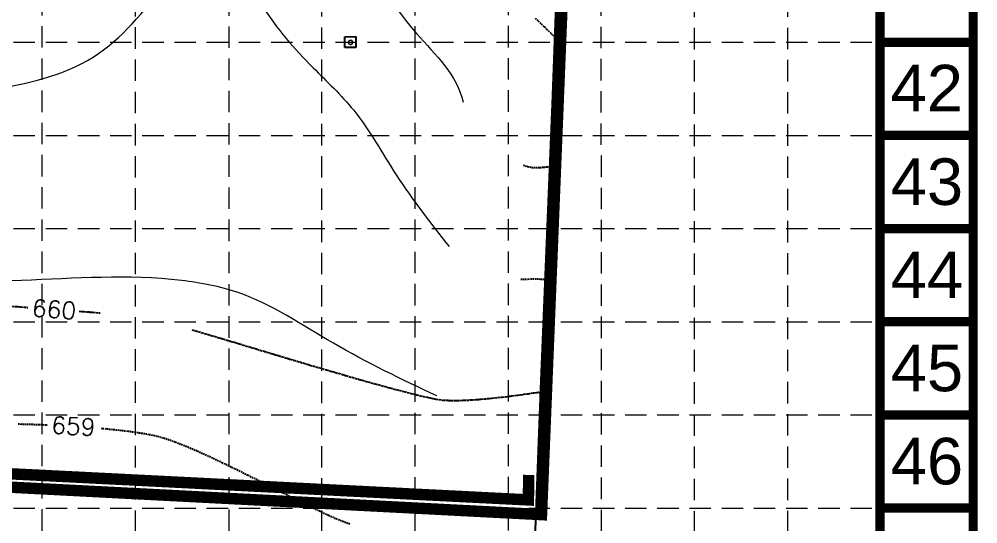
# Model space of a CAD drawing. Header units: inches. Extents: x 2507435 to 2508087, y 7097652 to 7098695.
# Drawn here: x 2507919.9 to 2508087.4, y 7097927 to 7098015.2 of the extents above; entities that cross this region are included whole.
import ezdxf
from ezdxf.enums import TextEntityAlignment as Align

# ---------------------------------------------------------------- set-up
doc = ezdxf.new("R2010")
doc.units = ezdxf.units.IN
doc.header["$MEASUREMENT"] = 0
doc.linetypes.add('DASHED7', pattern=[0.5317999999999998, 0.4379999999999999, -0.0938])
doc.linetypes.add('HIDDEN', pattern=[0.375, 0.25, -0.125])
for name, color, linetype in [('BASE', 7, 'Continuous'), ('CONT-MJR', 7, 'DASHED7'), ('CONT-MNR', 8, 'HIDDEN'), ('E-CONCRETE', 7, 'Continuous'), ('E-FENCE', 7, 'FENCE_LINE'), ('E-UTILITIES', 5, 'Continuous'), ('GRID', 254, 'HIDDEN'), ('LIMITS OF DISTURBANCE', 1, 'HIDDEN'), ('SILT FENCE', 200, 'Continuous')]:
    doc.layers.add(name, color=color, linetype=linetype)
doc.layers.add('CV_GRADING_PROP', color=1, linetype='Continuous', lineweight=0)
doc.styles.get("Standard").update_dxf_attribs({"font": 'ARIAL.TTF'})
doc.linetypes.add('FENCE_LINE', pattern='A,0.75,-0.2,["x",Standard,S=0.1,R=0,X=-0.1,Y=-0.05],-0.075', length=1.025)

msp = doc.modelspace()

# ---------------------------------------------------------------- linework, layer by layer
at = {"layer": 'BASE', "const_width": 1.627109455971472}
for points in [[(2508086.586663205, 7097653.153363655), (2508086.586663205, 7098694.503415476), (2507435.742880816, 7098694.503415476), (2507435.742880816, 7097653.153363655)], [(2508070.315568645, 7097669.424458215), (2508070.315568645, 7098678.232320917), (2507452.013975376, 7098678.232320917), (2507452.013975376, 7097669.424458215)]]:
    msp.add_lwpolyline(points, close=True, dxfattribs=at)
for points in [[(2508086.586663205, 7098011.117443969), (2508070.315568645, 7098011.117443969)], [(2508086.586663205, 7097994.846349409), (2508070.315568645, 7097994.846349409)], [(2508086.586663205, 7097978.575254848), (2508070.315568645, 7097978.575254848)], [(2508086.586663205, 7097962.304160289), (2508070.315568645, 7097962.304160289)], [(2508086.586663205, 7097946.033065729), (2508070.315568645, 7097946.033065729)], [(2508086.586663205, 7097929.76197117), (2508070.315568645, 7097929.76197117)]]:
    msp.add_lwpolyline(points, dxfattribs=at)
at = {"layer": 'CONT-MJR', "color": 35, "elevation": 660}
for points in [[(2507918.586505174, 7097965.024988046), (2507921.38934619, 7097964.812676808)], [(2507951.163518115, 7097960.593292176), (2507952.267109467, 7097960.264289428)], [(2507954.611969491, 7097959.574297911), (2507955.450884726, 7097959.324804741)], [(2507958.396474023, 7097958.434510292), (2507960.397196687, 7097957.829027752)], [(2507962.679237099, 7097957.140200826), (2507965.189619558, 7097956.385688887)], [(2507973.561062241, 7097953.904636664), (2507976.45505591, 7097953.063978354)], [(2507989.317463627, 7097949.553051637), (2507991.197603157, 7097949.112954847)], [(2508004.264210623, 7097949.151071764), (2508005.968528353, 7097949.360119184)], [(2508005.968528353, 7097949.360119184), (2508007.50363821, 7097949.56259921)], [(2508008.809597415, 7097949.742846612), (2508009.826463185, 7097949.885196162)], [(2508010.391526982, 7097949.961262316), (2508010.650267243, 7097949.990990546)], [(2508010.650267243, 7097949.990990546), (2508010.736968766, 7097949.995919355)], [(2508010.753143306, 7097949.993540791), (2508010.778910838, 7097949.975412849)], [(2507995.302501196, 7097948.555606754), (2507996.953716584, 7097948.562512713)], [(2507996.953716584, 7097948.562512713), (2507998.735438, 7097948.641177423)]]:
    msp.add_lwpolyline(points, dxfattribs=at)
at = {"layer": 'CONT-MJR', "color": 35, "extrusion": (-0.0743068403375152, -0.9972354253028997, 0), "elevation": -7264697.670600008}
msp.add_lwpolyline([(1973569.715273815, 660.0000000000009), (1973570.522613343, 660.0000000000009)], dxfattribs=at)
at = {"layer": 'CONT-MJR', "color": 35, "extrusion": (-0.07454374429771267, -0.9972177446205405, 0), "elevation": -7265166.312577619}
msp.add_lwpolyline([(1971844.644878708, 660.0000000000009), (1971847.517063829, 660.0000000000009)], dxfattribs=at)
at = {"layer": 'CONT-MJR', "color": 35, "extrusion": (-0.2882775881410406, -0.9575468824948388, 0), "elevation": -7519616.150772658}
msp.add_lwpolyline([(355296.7752836419, 660), (355297.8575216567, 660)], dxfattribs=at)
at = {"layer": 'CONT-MJR', "color": 35, "extrusion": (-0.2833861739086883, -0.959005879250693, 0), "elevation": -7517704.621463139}
msp.add_lwpolyline([(393677.1671852004, 660.0000000000009), (393678.3713854409, 660.0000000000009)], dxfattribs=at)
at = {"layer": 'CONT-MJR', "color": 35, "extrusion": (-0.2812239569234271, -0.9596421656285903, 0), "elevation": -7516798.217185857}
msp.add_lwpolyline([(410621.4774905164, 660.0000000000009), (410622.7175620308, 660.0000000000009)], dxfattribs=at)
at = {"layer": 'CONT-MJR', "color": 35, "extrusion": (-0.2887673357156247, -0.9573993032291698, 0), "elevation": -7519796.925562507}
msp.add_lwpolyline([(351455.9979650967, 660), (351457.3340430229, 660)], dxfattribs=at)
at = {"layer": 'CONT-MJR', "color": 35, "extrusion": (-0.2897444875202133, -0.9571040340274661, 0), "elevation": -7520151.771337461}
msp.add_lwpolyline([(343781.0282753059, 660), (343782.7693913823, 660)], dxfattribs=at)
at = {"layer": 'CONT-MJR', "color": 35, "extrusion": (-0.2889696302551293, -0.9573382645597188, 0), "elevation": -7519871.018631936}
msp.add_lwpolyline([(349872.2048161305, 660.0000000000009), (349874.5885507993, 660.0000000000009)], dxfattribs=at)
at = {"layer": 'CONT-MJR', "color": 35, "extrusion": (0.2863046148084754, 0.9581386473467036, 0), "elevation": 7518868.337876942}
msp.add_lwpolyline([(-370800.7054426877, 660.0000000000009), (-370803.5085326354, 660.0000000000009)], dxfattribs=at)
at = {"layer": 'CONT-MJR', "color": 35, "extrusion": (-0.2843590299938018, -0.9587178636392377, 0), "elevation": -7518100.125180386}
msp.add_lwpolyline([(386065.8389850068, 660.0000000000009), (386068.7680422058, 660.0000000000009)], dxfattribs=at)
at = {"layer": 'CONT-MJR', "color": 35, "extrusion": (-0.2819426790233614, -0.9594312511822459, 0), "elevation": -7517103.580285113}
msp.add_lwpolyline([(405009.0729349523, 660), (405012.0721643497, 660)], dxfattribs=at)
at = {"layer": 'CONT-MJR', "color": 35, "extrusion": (-0.2752281475156946, -0.9613789402806154, 0), "elevation": -7514088.308547076}
msp.add_lwpolyline([(457559.2736582742, 660), (457562.2459068906, 660)], dxfattribs=at)
at = {"layer": 'CONT-MJR', "color": 35, "extrusion": (-0.2705169614587041, -0.9627152089601316, 0), "elevation": -7511757.522653681}
msp.add_lwpolyline([(494353.3537652937, 660), (494356.2289095279, 660)], dxfattribs=at)
at = {"layer": 'CONT-MJR', "color": 35, "extrusion": (-0.2644201146805405, -0.9644075917123061, 0), "elevation": -7508479.190827229}
msp.add_lwpolyline([(541875.8170654511, 660.0000000000009), (541878.5394177684, 660.0000000000009)], dxfattribs=at)
at = {"layer": 'CONT-MJR', "color": 35, "extrusion": (-0.2562721355271226, -0.966604672320783, 0), "elevation": -7503638.95367538}
msp.add_lwpolyline([(605222.7387107231, 660.0000000000009), (605225.2526585374, 660.0000000000009)], dxfattribs=at)
at = {"layer": 'CONT-MJR', "color": 35, "extrusion": (-0.2448843793917736, -0.9695522888064914, 0), "elevation": -7496000.642522508}
msp.add_lwpolyline([(693447.5617321655, 660.0000000000009), (693449.8117959229, 660.0000000000009)], dxfattribs=at)
at = {"layer": 'CONT-MJR', "color": 35, "extrusion": (0.1095871254165265, -0.9939771938746595, 0), "elevation": -6780354.6016001}
msp.add_lwpolyline([(3270741.06001252, 660), (3270742.884584385, 660)], dxfattribs=at)
at = {"layer": 'CONT-MJR', "color": 35, "extrusion": (0.1367230717433528, -0.9906093082810509, 0), "elevation": -6688392.416567399}
msp.add_lwpolyline([(3454909.045620684, 660), (3454910.363960008, 660)], dxfattribs=at)
at = {"layer": 'CONT-MJR', "color": 35, "extrusion": (0.1334117930684822, -0.9910606911134416, 0), "elevation": -6699901.030729258}
msp.add_lwpolyline([(3432540.173228156, 660), (3432540.743388794, 660)], dxfattribs=at)
at = {"layer": 'CONT-MJR', "color": 35, "extrusion": (-0.1454913270882761, -0.9893595270386253, 0), "elevation": -7387318.261379817}
msp.add_lwpolyline([(1448634.152022682, 660), (1448634.168371177, 660)], dxfattribs=at)
at = {"layer": 'CONT-MJR', "color": 35, "extrusion": (0.7392824498677083, 0.6733954702235526, 0), "elevation": 6633855.714244217}
msp.add_lwpolyline([(3558506.74907125, 660), (3558506.68666146, 660)], dxfattribs=at)
at = {"layer": 'CONT-MJR', "color": 35, "extrusion": (0.8913211535667435, 0.453372475128839, 0), "elevation": 5453458.225851413}
msp.add_lwpolyline([(5189489.845381572, 660), (5189489.74872225, 660)], dxfattribs=at)
at = {"layer": 'CONT-MJR', "color": 35, "extrusion": (0.9622143537118416, 0.2722931095545815, 0), "elevation": 4345966.887582873}
msp.add_lwpolyline([(6146835.143814497, 660.0000000000009), (6146835.014134771, 660.0000000000009)], dxfattribs=at)
at = {"layer": 'CONT-MJR', "color": 35, "extrusion": (0.9645174156598009, 0.2640192320436885, 0), "elevation": 4293015.425503872}
msp.add_lwpolyline([(6183933.007022781, 660), (6183932.877073063, 660)], dxfattribs=at)
at = {"layer": 'CONT-MJR', "color": 35, "extrusion": (-0.2000533596702416, -0.9797850036026522, 0), "elevation": -7456196.162311815}
msp.add_lwpolyline([(1037323.597764001, 660.0000000000009), (1037325.154992261, 660.0000000000009)], dxfattribs=at)
at = {"layer": 'CONT-MJR', "color": 35, "extrusion": (-0.1462154404322811, -0.9892527710242688, 0), "elevation": -7388372.781045038}
msp.add_lwpolyline([(1443209.041118422, 660.0000000000009), (1443210.17165108, 660.0000000000009)], dxfattribs=at)
at = {"layer": 'CONT-MJR', "color": 35, "extrusion": (-0.05503684127889768, -0.998484324414781, 0), "elevation": -7225222.507667861}
msp.add_lwpolyline([(2113543.864208653, 660), (2113545.327192641, 660)], dxfattribs=at)
at = {"layer": 'CONT-MJR', "color": 35, "extrusion": (0.07256066579579891, -0.997364000643331, 0), "elevation": -6897256.395067205}
msp.add_lwpolyline([(3016419.531573079, 660), (3016421.38875327, 660)], dxfattribs=at)
at = {"layer": 'CONT-MJR', "color": 35, "extrusion": (0.09362634566265626, -0.995607406259042, 0), "elevation": -6831955.440620575}
msp.add_lwpolyline([(3161538.965630297, 660.0000000000009), (3161540.836754521, 660.0000000000009)], dxfattribs=at)
at = {"layer": 'CONT-MNR', "color": 35, "extrusion": (-0.693250160072085, -0.7206970345159113, 0), "elevation": -6854196.980484103}
msp.add_lwpolyline([(-3113184.882746124, 663), (-3113183.403622563, 663)], dxfattribs=at)
at = {"layer": 'CONT-MNR', "color": 35, "extrusion": (-0.6935490307997271, -0.7204094265601745, 0), "elevation": -6852905.106197139}
msp.add_lwpolyline([(-3116026.116277847, 663.0000000000009), (-3116024.807778681, 663.0000000000009)], dxfattribs=at)
at = {"layer": 'CONT-MNR', "color": 35, "extrusion": (-0.6968375025342952, -0.7172290394718873, 0), "elevation": -6838578.20268869}
msp.add_lwpolyline([(-3147342.873432453, 663), (-3147341.77738026, 663)], dxfattribs=at)
at = {"layer": 'CONT-MNR', "color": 35, "extrusion": (-0.7057945190932876, -0.7084166124660509, 0), "elevation": -6798491.796741008}
msp.add_lwpolyline([(-3233020.474351691, 663), (-3233019.632479916, 663)], dxfattribs=at)
at = {"layer": 'CONT-MNR', "color": 35, "extrusion": (-0.3396294641167027, -0.940559316100692, 0), "elevation": -7527873.713220184}
msp.add_lwpolyline([(-51756.19459743891, 662), (-51755.40021459619, 662)], dxfattribs=at)
at = {"layer": 'CONT-MNR', "color": 35, "extrusion": (-0.1822666541066379, -0.9832491377065994, 0), "elevation": -7436218.319706727}
msp.add_lwpolyline([(1172270.602421155, 662), (1172271.359608681, 662)], dxfattribs=at)
at = {"layer": 'CONT-MNR', "color": 35, "extrusion": (-0.05631431611516164, -0.9984130897581831, 0), "elevation": -7227962.236545636}
msp.add_lwpolyline([(2104311.038314196, 662.0000000000009), (2104311.764930227, 662.0000000000009)], dxfattribs=at)
at = {"layer": 'CONT-MNR', "color": 35}
for points, elevation in [([(2508010.161295764, 7097989.231309859), (2508010.851336863, 7097989.252787496)], 662), ([(2508010.851336863, 7097989.252787496), (2508011.489575276, 7097989.301967024)], 662), ([(2508011.489575276, 7097989.301967024), (2508012.059630174, 7097989.344153812)], 662), ([(2508007.556223587, 7097969.764219509), (2508008.835424601, 7097969.771597603)], 661), ([(2508009.990791815, 7097969.777940022), (2508010.977206423, 7097969.771442052)], 661), ([(2508010.977206423, 7097969.771442052), (2508011.749549621, 7097969.740298981)], 661), ([(2507919.70609363, 7097944.455161463), (2507922.088531888, 7097944.399925859)], 659), ([(2507922.088531888, 7097944.399925859), (2507924.552378058, 7097944.313370571)], 659), ([(2507924.552378058, 7097944.313370571), (2507924.755338113, 7097944.303923712)], 659), ([(2507934.236040072, 7097943.695911094), (2507934.454109446, 7097943.677788652)], 659), ([(2507934.454109446, 7097943.677788652), (2507936.749195874, 7097943.452512002)], 659), ([(2507949.002177595, 7097940.587830532), (2507950.998214864, 7097939.731838083)], 659), ([(2507964.39614035, 7097933.24045478), (2507966.569142446, 7097932.14120974)], 659), ([(2507972.349025479, 7097929.26064324), (2507973.92323024, 7097928.513995235)], 659), ([(2507973.92323024, 7097928.513995235), (2507975.268199292, 7097927.911359956)], 659), ([(2507975.268199292, 7097927.911359956), (2507976.352118087, 7097927.47508279)], 659)]:
    msp.add_lwpolyline(points, dxfattribs=dict(at, elevation=elevation))
at = {"layer": 'CONT-MNR', "color": 35, "extrusion": (0.001028690667992648, -0.9999994708976149, 0), "elevation": -7095405.61998977}
msp.add_lwpolyline([(2515312.368034853, 662.0000000000009), (2515312.853525667, 662.0000000000009)], dxfattribs=at)
at = {"layer": 'CONT-MNR', "color": 35, "extrusion": (0.005489443403242718, -0.9999849328920525, 0), "elevation": -7084095.25316395}
msp.add_lwpolyline([(2546934.950323857, 661), (2546936.10570848, 661)], dxfattribs=at)
at = {"layer": 'CONT-MNR', "color": 35, "extrusion": (-0.1154507741210712, -0.9933132027486826, 0), "elevation": -7340024.182885084}
msp.add_lwpolyline([(1671703.618374774, 659), (1671705.778997038, 659)], dxfattribs=at)
at = {"layer": 'CONT-MNR', "color": 35, "extrusion": (-0.1377451802252117, -0.9904677002935149, 0), "elevation": -7375739.976291882}
msp.add_lwpolyline([(1506325.004439563, 659.0000000000009), (1506326.982168057, 659.0000000000009)], dxfattribs=at)
at = {"layer": 'CONT-MNR', "color": 35, "extrusion": (-0.1673551776906833, -0.9858966702956857, 0), "elevation": -7417555.188570824}
msp.add_lwpolyline([(1284693.037104085, 659.0000000000009), (1284694.79508867, 659.0000000000009)], dxfattribs=at)
at = {"layer": 'CONT-MNR', "color": 35, "extrusion": (0.2095226955344356, 0.9778037840262146, 0), "elevation": 7465866.059873804}
msp.add_lwpolyline([(-965095.6781823223, 659), (-965097.1806509227, 659)], dxfattribs=at)
at = {"layer": 'CONT-MNR', "color": 35, "extrusion": (-0.2773556110358728, -0.9607673313695245, 0), "elevation": -7515063.45882214}
msp.add_lwpolyline([(440896.5887282265, 659.0000000000009), (440898.0906287455, 659.0000000000009)], dxfattribs=at)
at = {"layer": 'CONT-MNR', "color": 35, "extrusion": (0.332720375731212, 0.9430255307112747, 0), "elevation": 7527985.000908929}
msp.add_lwpolyline([(-3426.73811862804, 659.0000000000009), (-3428.497503593564, 659.0000000000009)], dxfattribs=at)
at = {"layer": 'CONT-MNR', "color": 35, "extrusion": (-0.3689820944057205, -0.9294365034836797, 0), "elevation": -7522473.357374334}
msp.add_lwpolyline([(-288035.6160238739, 659), (-288033.6325657535, 659)], dxfattribs=at)
at = {"layer": 'CONT-MNR', "color": 35, "extrusion": (0.4122380227309552, 0.9110761837601028, 0), "elevation": 7500636.604052469}
msp.add_lwpolyline([(641106.216005479, 659), (641103.8926414787, 659)], dxfattribs=at)
at = {"layer": 'CONT-MNR', "color": 35, "extrusion": (0.4255474907303775, 0.9049360933972518, 0), "elevation": 7490434.140317595}
msp.add_lwpolyline([(750972.7403684254, 659.0000000000009), (750970.3029903481, 659.0000000000009)], dxfattribs=at)
at = {"layer": 'CONT-MNR', "color": 35, "extrusion": (-0.4353767781049773, -0.9002483330098031, 0), "elevation": -7481812.122531567}
msp.add_lwpolyline([(-832494.6663783789, 659), (-832492.1528867641, 659)], dxfattribs=at)
at = {"layer": 'CONT-MNR', "color": 35, "extrusion": (-0.4425176131013961, -0.8967598129349036, 0), "elevation": -7474959.739344941}
msp.add_lwpolyline([(-891926.4076427943, 659), (-891923.8561821999, 659)], dxfattribs=at)
at = {"layer": 'CONT-MNR', "color": 35, "extrusion": (-0.4474376392478798, -0.8943151340463182, 0), "elevation": -7469946.794384584}
msp.add_lwpolyline([(-932977.0410456457, 659.0000000000009), (-932974.4899164303, 659.0000000000009)], dxfattribs=at)
at = {"layer": 'CONT-MNR', "color": 35, "extrusion": (-0.4503785358749543, -0.8928377088940256, 0), "elevation": -7466835.785050602}
msp.add_lwpolyline([(-957554.107536003, 659.0000000000009), (-957551.5951364557, 659.0000000000009)], dxfattribs=at)
at = {"layer": 'CONT-MNR', "color": 35, "extrusion": (-0.4503499074309008, -0.8928521495057169, 0), "elevation": -7466866.481577937}
msp.add_lwpolyline([(-957309.7405973119, 659.0000000000009), (-957307.4210368027, 659.0000000000009)], dxfattribs=at)
at = {"layer": 'CONT-MNR', "color": 35, "extrusion": (-0.4468518917440059, -0.8946079514764014, 0), "elevation": -7470556.129339566}
msp.add_lwpolyline([(-928075.2504355907, 659), (-928073.0849814103, 659)], dxfattribs=at)
at = {"layer": 'CONT-MNR', "color": 35, "extrusion": (-0.440104608342873, -0.8979465093842542, 0), "elevation": -7477330.991853576}
msp.add_lwpolyline([(-871808.3338360474, 659.0000000000009), (-871806.3608611538, 659.0000000000009)], dxfattribs=at)
at = {"layer": 'CONT-MNR', "color": 35, "extrusion": (0.3344083902903957, 0.9424282617278551, 0), "elevation": 7527975.787010849}
msp.add_lwpolyline([(10018.70735919382, 659.0000000000009), (10017.31911461847, 659.0000000000009)], dxfattribs=at)
at = {"layer": 'CV_GRADING_PROP', "color": 35, "linetype": 'Continuous', "lineweight": 13}
msp.add_open_spline([(2507806.403770865, 7098061.332054007), (2507809.620082816, 7098054.305197909), (2507817.836124153, 7098044.489482463), (2507845.342201831, 7098031.735618648), (2507878.972476766, 7098026.102616024), (2507922.121034485, 7098023.506554654), (2507933.867958838, 7098054.249794723), (2507937.584823855, 7098073.944170184), (2507957.636529897, 7098100.274818663), (2507970.342688954, 7098057.137480895), (2507975.454157502, 7098033.354267145), (2507986.616043131, 7098014.345574724), (2507996.45663725, 7098005.389069024), (2507997.450913518, 7098000.649861417)], degree=3, knots=[68.07479068704538, 68.07479068704538, 68.07479068704538, 68.07479068704538, 82.14263039687796, 105.6666194667586, 156.0648327157717, 190.362467522867, 216.9672907840873, 241.5253479629377, 257.3099029812776, 293.7684111485888, 319.9678300632826, 342.8507330715825, 357.3778823587117, 357.3778823587117, 357.3778823587117, 357.3778823587117], dxfattribs=at)
for points in [[(2507814.058538332, 7098026.833727055), (2507844.859960023, 7098014.095631342), (2507880.971974512, 7098006.311238227), (2507916.021868285, 7098003.126713771), (2507933.723832297, 7098009.141926633), (2507946.823289977, 7098022.941530498), (2507952.84195846, 7098027.895235207), (2507962.046981902, 7098017.9878279), (2507971.25200175, 7098006.665074278), (2507978.332790948, 7097999.234517214), (2507985.772041576, 7097987.962162257), (2507994.993598666, 7097975.446617706)], [(2507992.848403594, 7097949.343636179), (2507974.792394553, 7097958.543373497), (2507958.152547663, 7097967.389274764), (2507948.239444942, 7097969.512291068), (2507920.270340367, 7097969.512291068), (2507893.009311477, 7097969.158455018)]]:
    msp.add_spline(points, degree=3, dxfattribs=at)
at = {"layer": 'E-CONCRETE'}
for p, q in [((2507976.775508234, 7098012.084061458), (2507978.735863299, 7098012.10057876)), ((2507976.79884032, 7098010.199782056), (2507976.775508234, 7098012.084061458)), ((2507978.735863299, 7098012.10057876), (2507978.686824284, 7098010.208397488)), ((2507978.686824284, 7098010.208397488), (2507976.79884032, 7098010.199782056))]:
    msp.add_line(p, q, dxfattribs=at)
at = {"layer": 'E-FENCE'}
for p, q in [((2508014.93804991, 7098052.110953907), (2508012.990198717, 7098000.312211206)), ((2508012.990198717, 7098000.312211206), (2508010.969301735, 7097950.513544477)), ((2508010.969301735, 7097950.513544477), (2508009.055162306, 7097900.056734563))]:
    msp.add_line(p, q, dxfattribs=at)
at = {"layer": 'E-UTILITIES', "color": 7, "const_width": 0.25}
msp.add_lwpolyline([(2507977.41644888, 7098011.092514075, 1), (2507978.16634235, 7098011.105154626, 1)], format="xyb", close=True, dxfattribs=at)
at = {"layer": 'GRID', "color": 252, "linetype": 'HIDDEN', "lineweight": 0, "ltscale": 15}
for p, q in [((2507923.935448663, 7097734.560891309), (2507923.875717608, 7098678.232320917)), ((2507940.194048754, 7097734.365604504), (2507940.146812167, 7098678.232320917)), ((2507956.613930757, 7097734.516061086), (2507956.489770343, 7098678.597135853)), ((2507972.796835263, 7097734.346731215), (2507972.760864903, 7098678.597135853)), ((2507989.082534832, 7097734.545898625), (2507989.031959463, 7098678.597135853)), ((2508005.38404243, 7097734.600608988), (2508005.303054022, 7098678.597135853)), ((2508021.623061148, 7097734.459096275), (2508021.574148582, 7098678.597135853)), ((2508037.929742801, 7097734.24597101), (2508037.845243142, 7098678.597135853)), ((2508054.21178337, 7097734.290333095), (2508054.116337701, 7098678.597135853)), ((2507452.013975376, 7098011.117443969), (2508070.315568645, 7098011.117443969)), ((2507452.013975376, 7097994.846349409), (2508070.315568645, 7097994.846349409)), ((2507452.013975376, 7097978.575254848), (2508070.315568645, 7097978.575254848)), ((2507452.013975376, 7097962.304160289), (2508070.315568645, 7097962.304160289)), ((2507452.013975376, 7097946.033065729), (2508070.315568645, 7097946.033065729)), ((2507452.013975376, 7097929.76197117), (2508070.315568645, 7097929.76197117))]:
    msp.add_line(p, q, dxfattribs=at)
at = {"layer": 'LIMITS OF DISTURBANCE', "ltscale": 30, "const_width": 2}
msp.add_lwpolyline([(2508040.650436161, 7098659.836378056), (2507774.920100386, 7098659.32229198), (2507776.264230064, 7098608.300056366), (2507804.291386123, 7098606.194359545), (2507805.178663956, 7098508.398802675), (2507764.979364849, 7098434.425274255), (2507729.107945589, 7098395.819028723), (2507630.794308925, 7098350.053489733), (2507645.249976321, 7098329.79024417), (2507733.265471447, 7098328.059754496), (2507737.825809758, 7098085.336952455), (2507647.943561675, 7098085.910165784), (2507647.800208825, 7098104.682914507), (2507629.307687464, 7098104.682914507), (2507629.151088282, 7098050.868568956), (2507651.657489443, 7098022.494489652), (2507656.388133493, 7098026.650288727, -0.6948064036351087), (2507832.62966582, 7097937.82892316), (2508011.151894334, 7097928.621596732), (2508040.077503543, 7098644.601660757)], format="xyb", close=True, dxfattribs=at)
at = {"layer": 'SILT FENCE', "ltscale": 30, "const_width": 2}
msp.add_lwpolyline([(2507835.489611592, 7097945.429088683), (2507835.17835063, 7097939.939435279), (2508008.861255047, 7097931.186703656), (2508008.92650316, 7097935.556818865)], dxfattribs=at)

# ---------------------------------------------------------------- texts
at = {"layer": 'BASE'}
for s, p in [('42', (2508078.487556283, 7098003.116049018)), ('43', (2508078.506759247, 7097986.775893564)), ('44', (2508078.506770603, 7097970.504797958)), ('45', (2508078.506770603, 7097954.233707482)), ('46', (2508078.506770603, 7097937.962622141))]:
    msp.add_text(s, height=8.135547279857356, dxfattribs=at).set_placement(p, align=Align.MIDDLE_CENTER)
at = {"layer": 'CONT-MJR', "color": 35, "insert": (2507922.248746337, 7097966.250978029, 660), "char_height": 3, "width": 11.5, "attachment_point": 1, "rotation": 355.73291911791426}
msp.add_mtext('\\Ftxt.shx;\\W1.0000000000;\\T1.0000000000;\\o\\l660', dxfattribs=at)
at = {"layer": 'CONT-MNR', "color": 35, "insert": (2507925.592428666, 7097945.784254043, 659), "char_height": 3, "width": 12, "attachment_point": 1, "rotation": 356.68165225431846}
msp.add_mtext('\\Ftxt.shx;\\W1.0000000000;\\T1.0000000000;\\o\\l659', dxfattribs=at)

doc.saveas('drawing.dxf')
